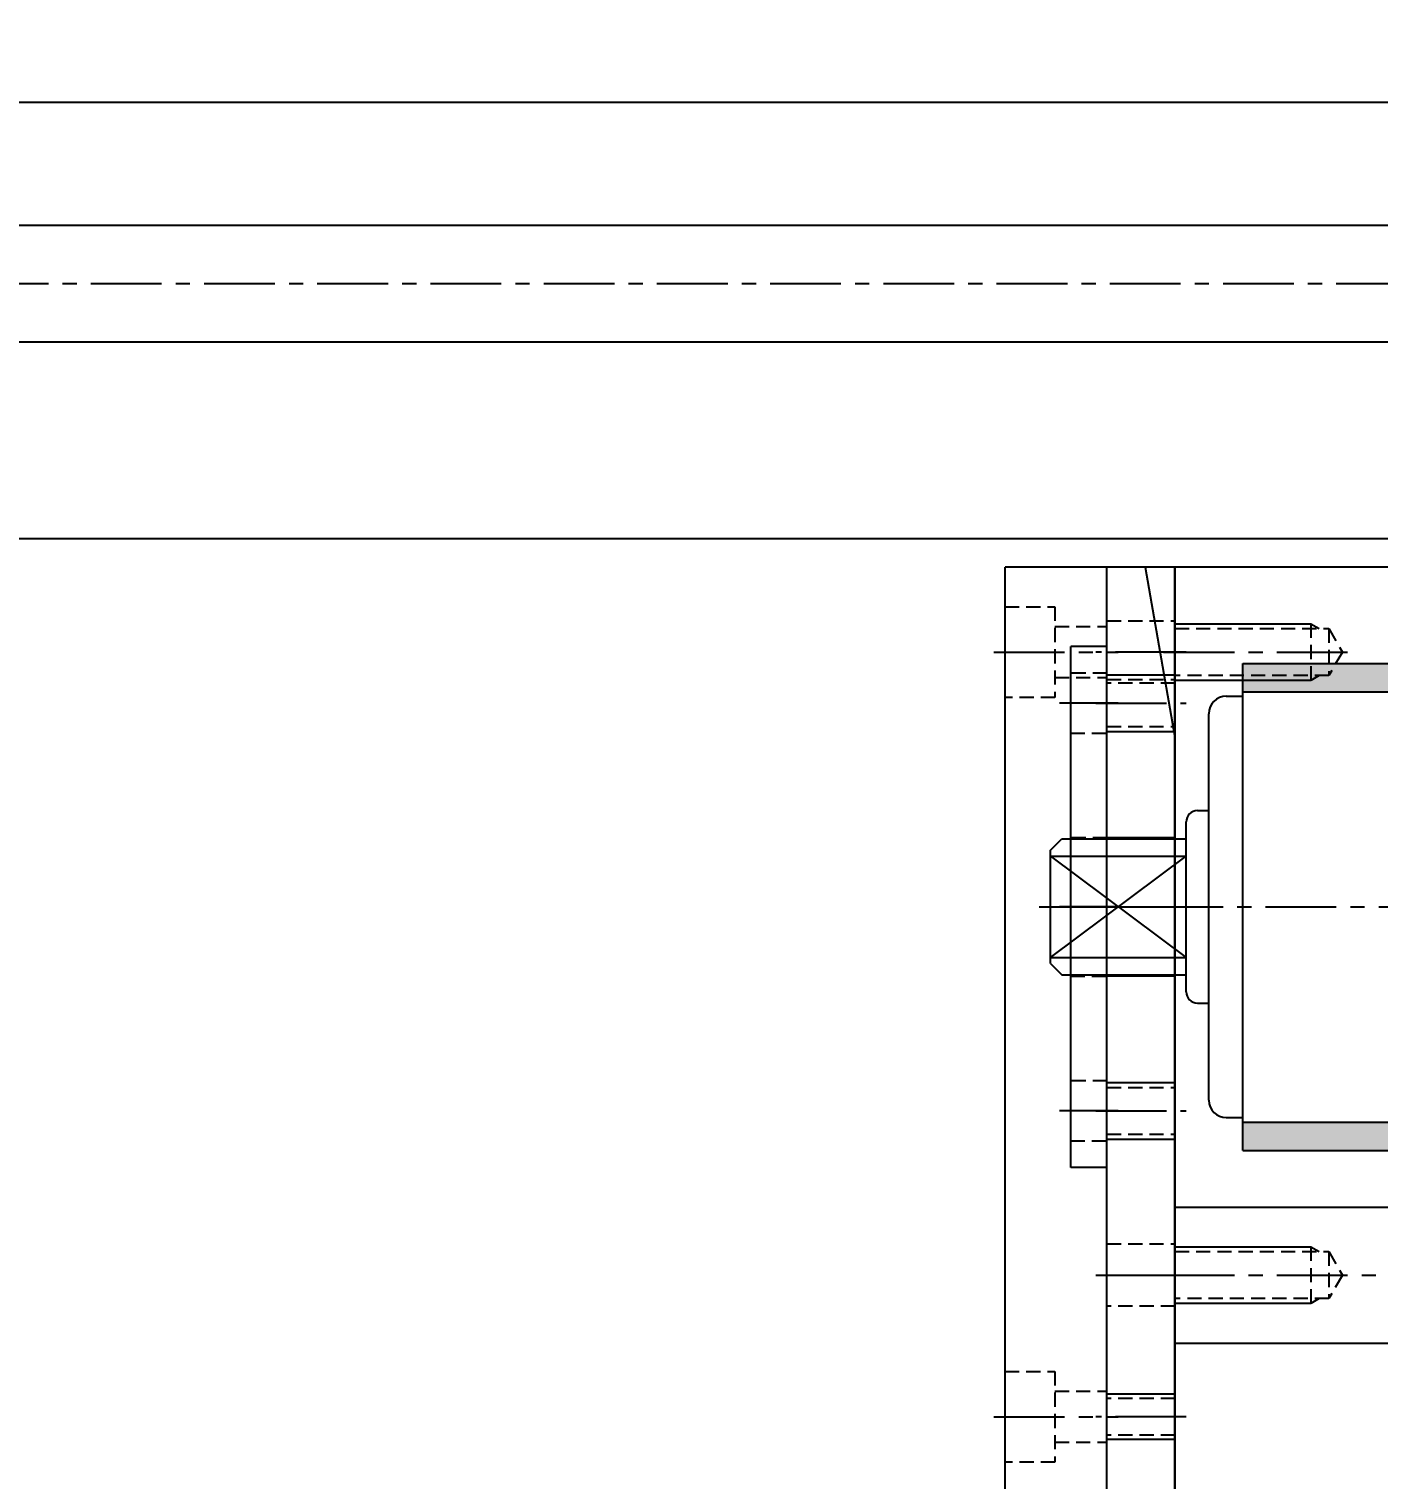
# Model space of a CAD drawing. Header units: inches. Extents: x 0 to 77285, y -118 to 40065.
# Drawn here: x 32522.9 to 32642.1, y 16757.6 to 16885.6 of the extents above; entities that cross this region are included whole.
import ezdxf

# ---------------------------------------------------------------- set-up
doc = ezdxf.new("R2010")
doc.units = ezdxf.units.IN
doc.header["$LTSCALE"] = 5
doc.header["$MEASUREMENT"] = 0
doc.linetypes.add('CENTER', pattern=[2, 1.25, -0.25, 0.25, -0.25])
doc.linetypes.add('HIDDEN', pattern=[0.375, 0.25, -0.125])
for name, color, linetype in [('11', 1, 'CENTER'), ('22', 2, 'HIDDEN'), ('77', 40, 'HIDDEN'), ('B', 123, 'Continuous'), ('G', 231, 'Continuous'), ('T', 3, 'Continuous'), ('Y', 60, 'Continuous')]:
    doc.layers.add(name, color=color, linetype=linetype)
doc.styles.add('SCI', font='')
doc.styles.get('SCI').set_extended_font_data('Gulim')
doc.dimstyles.new('SCH', dxfattribs={"dimtxt": 2.5, "dimasz": 2, "dimexe": 1.25, "dimexo": 0.625, "dimtad": 1, "dimdec": 8, "dimtxsty": 'SCI', "dimcen": 2.5, "dimclrd": 4, "dimclre": 4, "dimclrt": 7, "dimadec": 8, "dimazin": 2, "dimtfac": 1, "dimtdec": 8, "dimtmove": 0, "dimatfit": 3, "dimfxl": 1, "dimarcsym": 0})

# ---------------------------------------------------------------- blocks, each defined once
blk = doc.blocks.new('A$C70c684df')
blk.add_line((-145, -285), (-145, -11535))
at = {"layer": '11'}
blk.add_line((-167.5, -285), (-167.5, -11535), dxfattribs=at)
at = {"layer": 'B'}
for p, q in [((-172.65, -285), (-172.65, -11535)), ((-162.35, -285), (-162.35, -11535))]:
    blk.add_line(p, q, dxfattribs=at)
at = {"layer": 'G'}
blk.add_line((-183.5, -285), (-183.5, -11535), dxfattribs=at)
blk = doc.blocks.new('A$C2e1bd1ee')
h = blk.add_hatch(color=256)
h.dxf.hatch_style = 1
h.paths.add_polyline_path([(355, 21.5), (0, 21.5), (0, 19), (355, 19)])
h.paths.add_polyline_path([(355, -19), (0, -19), (0, -21.5), (355, -21.5)])
for p, q in [((0, -21.5), (0, 21.5)), ((0, 21.5), (355, 21.5)), ((-1.46, 18.6), (0, 18.6)), ((0, 19), (355, 19)), ((-3, -17.06), (-3, 17.06)), ((-4, 8.5), (-3, 8.5)), ((-5, -7.5), (-5, 7.5)), ((-17, 5), (-16, 6)), ((-16, 6), (-5, 6)), ((-17, -5), (-17, 5)), ((-17, 4.47), (-5, 4.47)), ((-17, 4.47), (-5, -4.47)), ((-17, -4.47), (-5, 4.47)), ((-17, -4.47), (-5, -4.47)), ((-17, -5), (-16, -6)), ((-16, -6), (-5, -6)), ((-4, -8.5), (-3, -8.5)), ((-1.46, -18.6), (0, -18.6)), ((0, -19), (355, -19)), ((0, -21.5), (355, -21.5))]:
    blk.add_line(p, q)
for centre, radius, start, end in [((-1.46, 17.06), 1.54, 90, 180), ((-4, 7.5), 1, 90, 180), ((-4, -7.5), 1, 180, 270), ((-1.46, -17.06), 1.54, 180, 270)]:
    blk.add_arc(centre, radius, start, end)
at = {"layer": '11'}
blk.add_line((-18, 0), (373, 0), dxfattribs=at)
blk = doc.blocks.new('A$Cf2b6a52b')
for p, q in [((-30, 6), (255, 6)), ((218.9, 0), (218.9, 6)), ((231.1, 0), (231.1, 6)), ((255, 0), (255, 6)), ((-30, 0), (255, 0))]:
    blk.add_line(p, q)
at = {"layer": '11'}
for p, q in [((225, 8), (225, -2)), ((180, -1, 0), (180, 7, 0)), ((180, -1, 0), (180, 7, 0)), ((192.5, 7), (192.5, -1)), ((207, 7), (207, -1)), ((243, 7), (243, -1)), ((247.5, -1), (247.5, 7)), ((247.5, -1), (247.5, 7))]:
    blk.add_line(p, q, dxfattribs=at)
at = {"layer": '22'}
for p, q in [((178.38, 0, 0), (178.38, 6, 0)), ((181.62, 0, 0), (181.62, 6, 0)), ((189.75, 0), (189.75, 6)), ((195.25, 6), (195.25, 0)), ((204.93, 6), (204.93, 0)), ((209.07, 6), (209.07, 0)), ((240.93, 6), (240.93, 0)), ((245.07, 6), (245.07, 0))]:
    blk.add_line(p, q, dxfattribs=at)
at = {"layer": '77'}
for p, q in [((244.75, 0), (244.75, 6)), ((250.25, 6), (250.25, 0))]:
    blk.add_line(p, q, dxfattribs=at)
at = {"layer": 'T'}
for p, q in [((178, 0, 0), (178, 6, 0)), ((182, 0, 0), (182, 6, 0)), ((204.5, 6), (204.5, 0)), ((209.5, 6), (209.5, 0)), ((240.5, 6), (240.5, 0)), ((245.5, 6), (245.5, 0))]:
    blk.add_line(p, q, dxfattribs=at)
blk = doc.blocks.new('A$C284e43e4')
for p, q in [((-9, -142.5), (-9, 142.5)), ((3.36, 142.5), (-9, 142.5)), ((0, -142.5), (0, 142.5)), ((3.36, 142.5), (6, 127.5)), ((6, -127.5), (6, 127.5))]:
    blk.add_line(p, q)
at = {"layer": '11'}
for p, q in [((-10, 135), (1, 135)), ((-10, 67.5, 0), (1, 67.5, 0))]:
    blk.add_line(p, q, dxfattribs=at)
at = {"layer": '22'}
for p, q in [((-9, 139), (-4.6, 139)), ((-4.6, 139), (-4.6, 131)), ((-4.6, 137.25), (0, 137.25)), ((-4.6, 132.75), (0, 132.75)), ((-4.6, 131), (-9, 131)), ((-9, 71.5, 0), (-4.6, 71.5, 0)), ((-4.6, 71.5, 0), (-4.6, 63.5, 0)), ((-4.6, 69.75, 0), (0, 69.75, 0)), ((-4.6, 65.25, 0), (0, 65.25, 0)), ((-4.6, 63.5, 0), (-9, 63.5, 0))]:
    blk.add_line(p, q, dxfattribs=at)
blk = doc.blocks.new('A$C8ed1b21d')
for p, q in [((367, 0), (0, 0)), ((0, 0), (0, -285))]:
    blk.add_line(p, q)
at = {"layer": '11'}
blk.add_line((-1, -7.5), (15.79, -7.5), dxfattribs=at)
at = {"layer": '22'}
for p, q in [((12, -5), (12, -10)), ((0, -5.43), (13.6, -5.43)), ((13.6, -5.43), (14.79, -7.5)), ((13.6, -5.43), (13.6, -9.57)), ((14.79, -7.5), (13.6, -9.57)), ((13.6, -9.57), (0, -9.57))]:
    blk.add_line(p, q, dxfattribs=at)
at = {"layer": 'T'}
for p, q in [((0, -5), (12, -5)), ((12, -5), (12.75, -5.43)), ((12, -10), (0, -10)), ((12.75, -9.57), (12, -10))]:
    blk.add_line(p, q, dxfattribs=at)
blk = doc.blocks.new('A$Cb8b4a96a')
for p, q in [((0, -6), (0, 6)), ((0, 6), (367, 6)), ((0, -6), (367, -6))]:
    blk.add_line(p, q)
at = {"layer": '11'}
blk.add_line((-1, 0), (368, 0), dxfattribs=at)
at = {"layer": '22'}
for p, q in [((0, 2.07), (13.6, 2.07)), ((12, 2.5), (12, -2.5)), ((13.6, 2.07), (14.79, 0)), ((13.6, 2.07), (13.6, -2.07)), ((14.79, 0), (13.6, -2.07)), ((13.6, -2.07), (0, -2.07))]:
    blk.add_line(p, q, dxfattribs=at)
at = {"layer": 'T'}
for p, q in [((0, 2.5), (12, 2.5)), ((12, 2.5), (12.75, 2.07)), ((12, -2.5), (0, -2.5)), ((12.75, -2.07), (12, -2.5))]:
    blk.add_line(p, q, dxfattribs=at)
blk = doc.blocks.new('A$C872dc677')
for p, q in [((-23, 3.2), (-23, 0)), ((-23, 3.2), (23, 3.2)), ((23, 3.2), (23, 0)), ((-23, 0), (23, 0))]:
    blk.add_line(p, q)
at = {"layer": '11'}
for p, q in [((-18, 4.2), (-18, -1)), ((0, 4.2), (0, -1)), ((18, 4.2), (18, -1))]:
    blk.add_line(p, q, dxfattribs=at)
at = {"layer": '22'}
for p, q in [((-20.65, 0), (-20.65, 3.2)), ((-15.35, 3.2), (-15.35, 0)), ((-6.1, 0), (-6.1, 3.2)), ((6.1, 3.2), (6.1, 0)), ((15.35, 0), (15.35, 3.2)), ((20.65, 3.2), (20.65, 0))]:
    blk.add_line(p, q, dxfattribs=at)
blk = doc.blocks.new('A$C740f11e8')
for name, p in [('A$C8ed1b21d', (-183.5, 142.5)), ('A$Cb8b4a96a', (-183.5, 80))]:
    blk.add_blockref(name, p)
at = {"rotation": 90}
blk.add_blockref('A$Cf2b6a52b', (-183.5, -112.5), dxfattribs=at)
at = {"layer": 'B'}
blk.add_blockref('A$C2e1bd1ee', (-177.5, 112.5), dxfattribs=at)
at = {"layer": 'G'}
blk.add_blockref('A$C284e43e4', (-189.5, 0), dxfattribs=at)
at = {"layer": 'Y', "xscale": -1, "rotation": 270}
blk.add_blockref('A$C872dc677', (-192.7, 112.5), dxfattribs=at)
blk = doc.blocks.new('A$Ca5de7116')
blk.add_blockref('A$C740f11e8', (0, 0))
blk = doc.blocks.new('*D539')
at = {"color": 4, "lineweight": -2, "transparency": 16777216}
for p, q in [((32624.15, 16888.05), (32624.15, 17572.32)), ((32991.15, 16888.05), (32991.15, 17572.32)), ((32464.15, 17472.32), (31762.61, 17472.32)), ((32991.15, 17472.32), (32624.15, 17472.32)), ((33151.15, 17472.32), (33311.15, 17472.32))]:
    blk.add_line(p, q, dxfattribs=at)
at = {"color": 4, "transparency": 16777216}
for points in [[(32464.15, 17498.99), (32464.15, 17445.66), (32624.15, 17472.32)], [(33151.15, 17498.99), (33151.15, 17445.66), (32991.15, 17472.32)]]:
    blk.add_solid(points, dxfattribs=at)
at = {"layer": 'Defpoints', "color": 0, "transparency": 16777216}
for p in [(32624.15, 17472.32), (32624.15, 16838.05), (32991.15, 16838.05)]:
    blk.add_point(p, dxfattribs=at)
at = {"color": 7, "transparency": 16777216, "insert": (32033.38, 17624.99), "char_height": 200, "attachment_point": 5, "style": 'SCI'}
blk.add_mtext('367', dxfattribs=at)

msp = doc.modelspace()

# ---------------------------------------------------------------- block references
at = {"rotation": 270}
msp.add_blockref('A$C70c684df', (36979.6497809, 16695.55047629), dxfattribs=at)
msp.add_blockref('A$Ca5de7116', (32807.6497809, 16695.55047629))

# ---------------------------------------------------------------- dimensions: what is measured, and where the dimension line sits
dim = msp.add_linear_dim(base=(32624.1497808981, 17472.322836463), p1=(32991.1497808981, 16838.0504762947), p2=(32624.1497808981, 16838.0504762946), dimstyle='SCH', override={"dimscale": 80})
dim.commit()
dim.dimension.update_dxf_attribs({"geometry": '*D539', "text_midpoint": (32033.3774773029, 17624.9859523085)})

doc.saveas('drawing.dxf')
